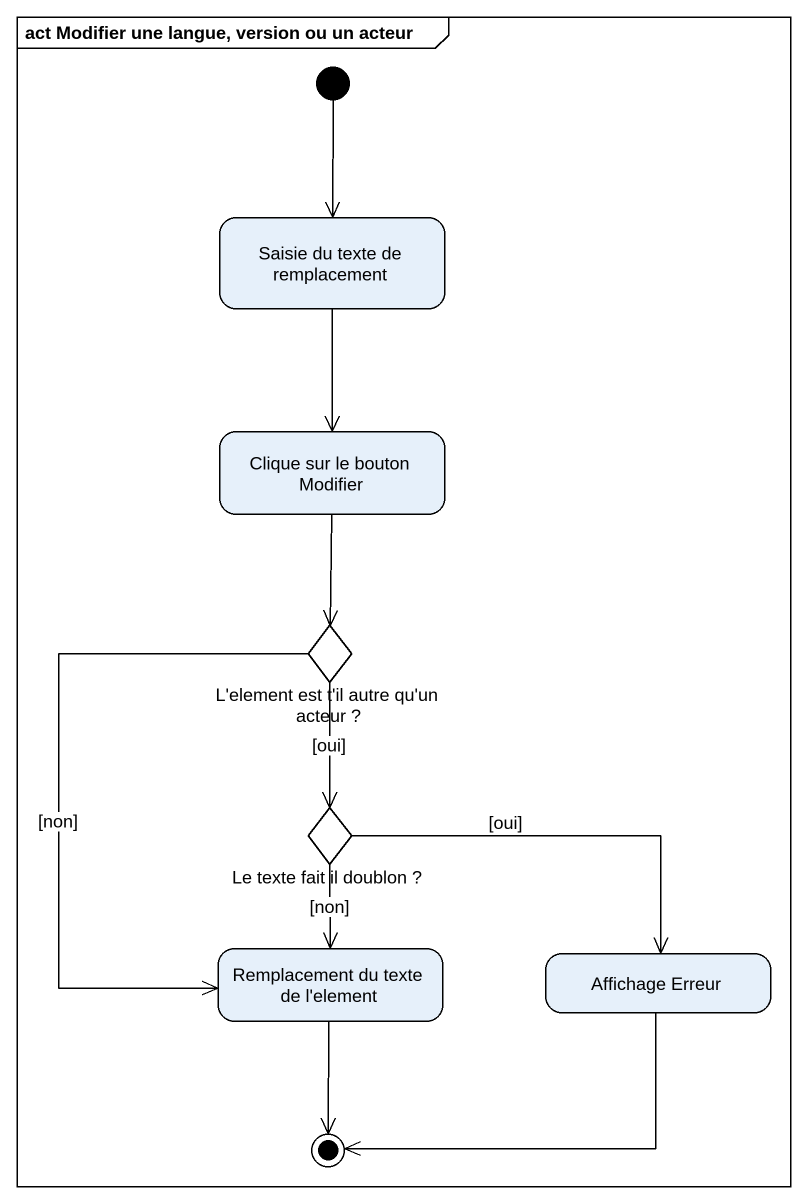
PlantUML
@startuml
mainframe act Modifier une langue, version ou un acteur
hide empty description
state "Saisie du texte de remplacement" as Saisie_du_texte_de
state "Clique sur le bouton Modifier" as Clique_sur_le_bouton
state "L'element est t'il autre qu'un acteur ?" as L_element_est_t_il_autre_qu <<choice>>
state "Le texte fait il doublon ?" as Le_texte_fait_il_doublon <<choice>>
state "Remplacement du texte de l'element" as Remplacement_du_texte_de_l
state "Affichage Erreur" as Affichage_Erreur
[*] --> Saisie_du_texte_de
Saisie_du_texte_de --> Clique_sur_le_bouton
Clique_sur_le_bouton --> L_element_est_t_il_autre_qu
L_element_est_t_il_autre_qu --> Le_texte_fait_il_doublon : [oui]
L_element_est_t_il_autre_qu --> Remplacement_du_texte_de_l : [non]
Le_texte_fait_il_doublon --> Remplacement_du_texte_de_l : [non]
Le_texte_fait_il_doublon -right-> Affichage_Erreur : [oui]
Remplacement_du_texte_de_l --> [*]
Affichage_Erreur -left-> [*]
@enduml
